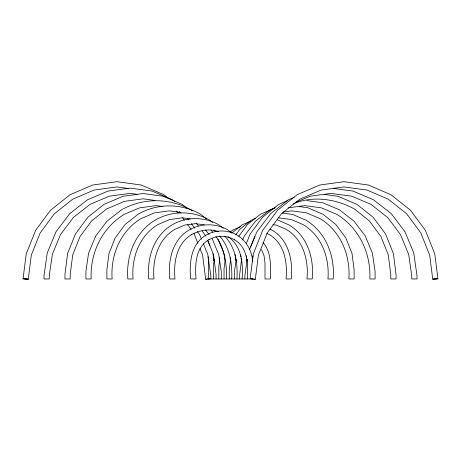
<?xml version="1.0" encoding="UTF-8"?>
<svg xmlns="http://www.w3.org/2000/svg" width="461" height="461" viewBox="0 0 461 461"><rect width="100%" height="100%" fill="white"/><g stroke="black" fill="none" stroke-linecap="round" stroke-linejoin="round"><path stroke-width="0.69" d="M23.09 278.64L28.248 279.291L23.09 278.64L26.242 253.815L35.606 230.373L50.503 210.251L70.055 194.726L92.678 185.011L116.961 181.697L141.245 185.011L163.874 194.726L168.444 198.334M208.672 259.998L208.326 262.701L208.326 278.963L252.674 278.963M213.962 260.909L214.14 259.491M214.296 259.14L213.604 264.585L213.604 278.963M219.69 259.676L218.819 266.521L218.819 278.963M225.175 259.946L224.04 268.884L224.04 278.963M230.742 258.316L229.255 270.037L229.255 278.963M241.714 258.408L239.691 274.33L239.691 278.963M246.727 260.534L246.906 259.122M437.95 278.963L432.706 278.963L429.681 255.123L420.807 232.909L406.683 213.829L388.283 199.187L367.014 190.07L344.039 186.935L321.063 190.07L299.794 199.187L281.389 213.829L267.271 232.909L258.396 255.123L255.325 279.291L250.167 278.64L253.32 253.815L262.684 230.373L277.58 210.251L297.126 194.726L319.755 185.011L344.039 181.697L368.322 185.011L390.945 194.726L410.497 210.251L425.394 230.373L434.758 253.815L437.91 278.64L432.752 279.291L433.49 279.135M247.217 259.364L244.906 275.62L244.906 278.963M252.323 260.661L252.524 259.266M252.818 257.18L253.02 255.786M236.228 259.457L234.476 271.477L234.476 278.963M246.226 243.811L250.121 234.055L262.522 217.304L278.68 204.448L287.906 200.466M250.571 247.05L254.743 236.608M249.487 249.701L256.863 231.86L270.544 213.748L288.234 199.872L294.343 197.262M242.682 239.87L244.342 235.899L255.515 221.182L269.95 209.911L275.24 207.652M235.836 234.724L239.956 229.163L251.222 220.197L255.302 218.428M238.815 236.245L247.476 224.547L260.373 214.284L274.243 208.309M230.246 232.154L233.053 229.953L240.533 226.737M232.43 232.569L242.071 224.899L250.807 221.13M293.098 203.906C312.777 195.378 335.902 198.864 354.365 208.948L369.37 220.911L380.982 236.608L388.289 254.887L390.795 274.664L390.795 278.963L396.039 278.963L396.039 274.33L393.4 253.562L385.609 234.055L373.208 217.304L356.918 204.373L338.08 196.282L324.141 194.381M295.409 202.471L310.236 196.179L330.952 193.384L351.668 196.179L371.007 204.384L387.551 217.39L400.442 234.465L408.688 254.391L411.754 275.989L411.754 278.963L416.992 278.963L416.992 275.62L413.782 253.003L405.035 231.86L391.36 213.748L373.531 199.797L352.976 191.073L333.793 188.48M199.993 248.588L202.604 255.123L205.675 279.291L206.413 279.135M210.752 278.669L205.675 279.291M206.943 279.055L210.06 278.669M283.221 211.985L291.692 210.833L306.513 212.855L320.188 218.71C340.852 231.324 350.533 255.388 348.885 278.963L354.129 278.963L354.129 270.037L352.025 253.492L345.802 237.916L335.908 224.547L323.011 214.284L307.833 207.75L299.414 206.597M288.137 207.853L304.779 205.618L321.415 207.853L336.818 214.348C359.073 227.959 371.042 253.198 369.843 278.963L375.081 278.963L375.081 271.477L372.396 253.095L365.216 235.899L354.036 221.182L339.469 209.83L322.717 202.748L306.847 200.61M434.637 278.963L437.137 278.669M250.167 278.64L255.325 279.291M23.05 278.963L28.294 278.963L31.319 255.123L40.193 232.909L54.317 213.829L72.579 199.267L93.986 190.07L116.961 186.935L128.1 188.457M162.462 206.453L156.221 205.618L139.585 207.853L124.182 214.348C101.927 227.959 89.958 253.198 91.157 278.963L85.919 278.963L85.919 271.477L88.604 253.095L95.784 235.899L106.964 221.182L121.531 209.83C143.279 197.683 169.17 197.683 190.912 209.83L192.162 210.775M137.643 194.409L130.048 193.384L109.332 196.179L89.993 204.384L73.449 217.39L60.558 234.465L52.312 254.391L49.246 275.989L49.246 278.963L44.008 278.963L44.008 275.62L47.218 253.003L55.965 231.86L69.64 213.748L87.336 199.872L108.024 191.073L130.048 188.1L152.072 191.073L172.627 199.797L174.973 201.607M282.132 213.028L292.712 214.474L305.989 220.197C326.198 232.459 335.003 256.103 333.17 278.963L327.932 278.963C329.73 258.051 321.766 235.796 303.165 224.616L291.392 219.58L278.605 217.834M155.034 200.431L143.135 198.806L124.24 201.388L106.635 208.948L91.63 220.911L80.018 236.608L72.711 254.887L70.205 274.664L70.205 278.963L64.961 278.963L64.961 274.33L67.6 253.562L75.391 234.055L87.792 217.304L103.95 204.448L122.92 196.282L143.135 193.522L163.35 196.282L182.187 204.373L187.339 208.441M272.906 224.64L276.266 225.101L286.148 229.324C303.269 239.443 308.807 260.235 306.974 278.963L312.218 278.963C314.235 258.437 307.568 235.946 288.966 224.899L277.585 219.995M180.603 212.371L169.308 210.833L154.487 212.855L140.812 218.71C120.148 231.324 110.467 255.388 112.115 278.963L106.871 278.963L106.871 270.037L108.975 253.492L115.198 237.916L125.092 224.547L138.127 214.209C157.218 203.163 181.398 203.163 200.489 214.209L206.793 219.194M190.209 218.9L182.395 217.834L169.608 219.58L157.835 224.616C139.234 235.796 131.27 258.051 133.068 278.963L127.83 278.963C125.997 256.103 134.802 232.459 155.011 220.197L155.15 220.116C171.832 210.47 192.957 210.47 209.64 220.116L212.596 222.438M204.211 224.824L195.481 223.631L184.734 225.101L174.852 229.324C157.731 239.443 152.193 260.235 154.026 278.963L148.782 278.963C146.765 258.437 153.432 235.946 172.034 224.899L172.166 224.824C186.44 216.566 204.523 216.566 218.796 224.824L223.216 228.31M269.939 229.146L271.944 230.027C288.914 239.956 293.11 260.776 291.26 278.963L286.022 278.963C287.595 262.597 284.604 243.466 269.126 234.453L266.763 233.456M218.526 231.578C209.692 228.552 199.844 230.068 191.741 234.528L191.874 234.453C176.396 243.466 173.405 262.597 174.978 278.963L169.74 278.963C167.89 260.776 172.086 239.956 189.056 230.027L189.189 229.953C201.054 223.089 216.082 223.089 227.947 229.953L231.82 233.001M179.421 211.72L181.087 213.028M227.947 236.591C241.743 245.794 243.229 263.876 242.152 278.963M213.967 230.195L215.587 231.485M176.263 211.167L178.493 212.942M205.577 229.964L209.04 234.522M187.506 218.526L188.365 219.667M191.373 223.648L194.813 228.201M197.389 231.618L199.538 234.465L201.463 239.115M262.983 242.457C271.932 252.374 270.394 266.642 270.365 278.963L265 278.963L265 263.041L264.101 255.941L261.52 249.487M224.726 236.182C235.738 247.545 237.888 263.825 236.937 278.963M219.69 236.124C230.074 247.736 232.344 263.923 231.722 278.963M210.925 229.837L212.584 232.073M215.898 236.551C224.922 248.577 226.812 264.303 226.501 278.963M196.3 223.159L198.374 225.959M202.108 231.001L205.842 236.049M182.608 217.874L184.319 220.185M187.31 224.236L191.165 229.44M218.041 239.207L223.562 252.432M212.072 238.516L218.75 254.501L221.286 271.863L221.286 278.963M207.963 241.109L209.876 245.736M203.387 243.765L207.784 254.391L210.85 275.989L210.85 278.963M207.819 240.527L213.558 254.887L216.071 274.664L216.071 278.963M193.989 233.56L197.907 243.362M223.839 253.095L224.876 260.165M212.982 253.711L213.985 260.776M252.501 261.347C252.179 250.732 246.18 240.826 237.265 235.162L237.127 235.081C227.653 229.601 215.656 229.601 206.182 235.081L206.044 235.162C190.733 244.013 189.235 263.168 190.635 278.963L196 278.963C195.032 265.058 195.17 247.638 208.931 239.691L208.793 239.772C216.664 235.214 226.639 235.214 234.516 239.772L234.378 239.691C248.133 247.638 248.277 265.058 247.309 278.963M246.272 255.734L246.531 257.774M246.704 259.14L246.963 261.18M240.7 254.881L240.959 256.938M241.138 258.304L241.397 260.361M235.127 254.449L235.911 260.632M230.166 257.63L230.344 259.007M219.2 257.716L219.373 259.099M208.044 256.65L208.222 258.068M208.401 259.485L208.579 260.903"/></g></svg>
